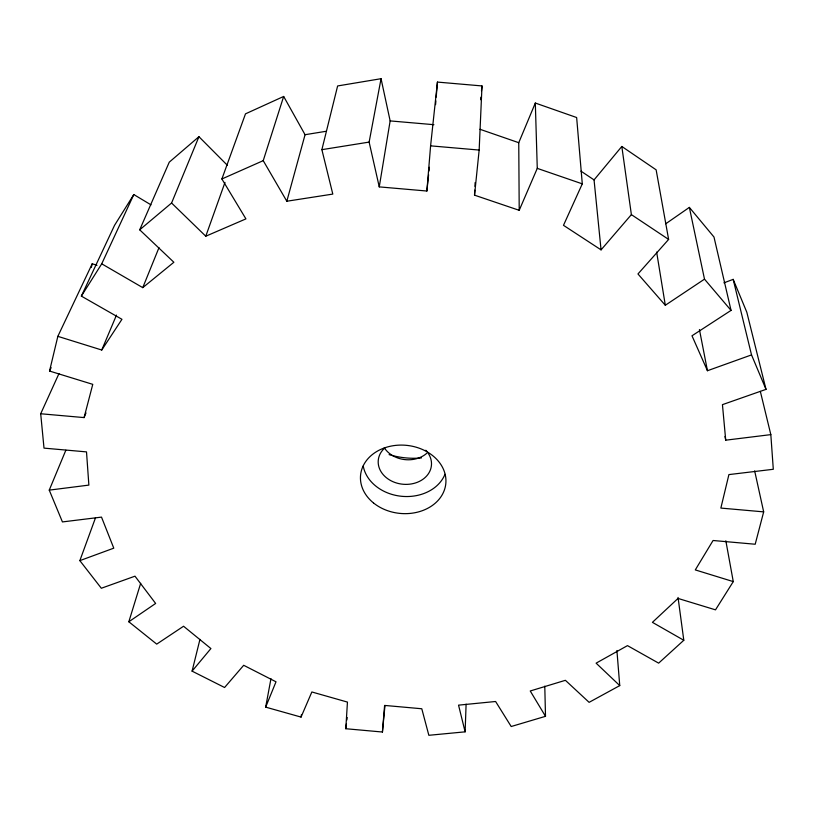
<?xml version="1.0" encoding="UTF-8"?>
<svg xmlns="http://www.w3.org/2000/svg" width="814" height="814" viewBox="0 0 814 814"><rect width="100%" height="100%" fill="white"/><g stroke="black" fill="none" stroke-linecap="round" stroke-linejoin="round"><path stroke-width="1.22" d="M270.97 678.662L265.669 707.132L301.048 717.083L311.854 691.971L347.446 702.085L345.808 728.734L382.427 732.02L384.605 705.423L421.784 708.76L428.846 735.296L465.12 731.837L466.107 704.161M665.74 223.779L689.356 207.397L704.497 279.151L665.313 305.26L637.962 273.962L668.62 239.428L656.135 169.831L621.815 146.459L631.379 214.621L601.058 249.867L563.491 225.325L582.285 183.852L576.648 117.531L535.317 103.042L537.271 168.366L519.21 210.317L474.531 195.167L479.161 150.061L482 85.938L437.444 82.082L430.596 145.848L426.882 191.025L379.253 186.884L369.129 142.094L381.054 78.704L337.627 85.948L321.876 149.664L332.804 194.088L286.823 201.231L263.227 160.653L283.669 96.449L245.492 113.848L221.886 178.978L245.92 218.885L205.779 236.213L171.581 203.012L198.942 136.701L227.442 165.364M474.531 195.167L474.766 190.14M474.949 186.365L475.122 182.59M435.571 104.65L435.887 100.885M436.202 97.12L437.444 82.082M382.427 732.02L384.961 705.718M480.606 99.705L480.86 97.202M481.491 90.944L482 85.938M426.882 191.025L428.602 174.756M428.998 171.001L429.405 167.246M345.808 728.734L346.418 723.738M346.886 719.983L347.191 717.49M301.048 717.083L301.434 714.6M379.253 186.884L390.15 120.91L381.054 78.704M265.669 707.132L276.007 681.796L243.691 665.292L224.583 687.504L192.084 671.143L210.907 648.555L183.557 626.241L156.715 644.118L128.826 621.774L155.637 603.459L134.982 576.18L101.333 588.257L79.853 560.632L113.777 548.168L101.506 517.114L62.434 521.927L49.247 490.13L88.868 485.103L86.508 451.892L44.007 448.127L40.7 413.756L84.076 417.592L92.765 384.35L49.542 371.042L57.845 336.345L92.216 263.777L96.978 265.303M91.331 267.379L92.216 263.777M192.084 671.143L199.959 639.366M754.659 470.889L763.674 511.874L755.199 544.24L713.074 540.496L695.288 569.912L733.272 581.603L715.506 609.849L678.021 598.432L652.421 622.344L683.801 640.272L658.648 663.145L627.482 645.624L596.113 663.156L619.749 685.602L589.112 702.34L565.394 680.311L530.24 690.984L545.502 716.32L511.192 726.515L495.604 701.495L458.547 705.148L465.12 731.837M286.823 201.231L305.057 134.707L283.669 96.449M128.826 621.774L140.669 583.343M205.779 236.213L224.99 182.407M79.853 560.632L95.523 517.755M150.987 204.853L133.801 194.546L101.73 263.817L142.755 287.637L158.984 247.66M84.076 417.592L85.999 412.912M49.247 490.13L65.842 450.234M519.21 210.317L518.752 142.694L535.317 103.042M57.845 336.345L101.75 350.02L116.483 315.11M142.755 287.637L173.87 262.261L139.703 229.823L169.261 162.169L198.942 136.701M40.7 413.756L58.974 373.585M49.542 371.042L51.129 367.623M101.75 350.02L121.947 319.302L81.359 296.113L114.54 225.336L133.801 194.546M81.359 296.113L101.73 263.817M601.058 249.867L594.057 179.904L621.815 146.459M139.703 229.823L171.581 203.012M689.356 207.397L713.98 237.016L731.043 310.399L691.992 335.785L707.447 370.726L751.526 354.904L733.18 279.365L723.911 282.845M221.886 178.978L263.227 160.653M733.18 279.365L746.814 312.23L766.005 389.367L722.445 404.65L725.722 440.181L770.827 434.625L773.3 469.281L728.906 474.593L720.858 508.078L763.674 511.874M305.057 134.707L326.18 131.278M321.876 149.664L369.129 142.094M390.15 120.91L433.913 124.695M430.596 145.848L479.161 150.061M537.271 168.366L582.285 183.852M479.985 129.284L518.752 142.694M631.379 214.621L668.62 239.428M580.942 171.133L594.057 179.904M704.497 279.151L731.043 310.399M751.526 354.904L766.005 389.367M760.337 391.392L770.827 434.625M724.989 436.477L725.722 440.181M699.43 329.548L707.447 370.726M725.834 540.771L733.272 581.603M656.644 252.096L665.313 305.26M678.042 597.456L683.801 640.272M616.91 650.508L619.749 685.602M544.78 686.121L545.502 716.32M425.783 450.244A26.709 21.49 5.7 0 1 422.649 479.487A26.709 21.49 5.7 0 1 386.172 477.553A26.709 21.49 5.7 0 1 384.666 448.066M426.709 453.327A26.109 21.256 5.7 0 1 384.289 447.761M444.973 474.297A42.175 33.944 5.7 0 1 401.434 496.275A42.175 33.944 5.7 0 1 363.227 466.015M421.428 457.936A71.561 59.351 5.7 0 1 389.092 454.619M373.473 502.92A42.827 34.188 5.7 0 0 444.668 489.173A42.827 34.188 5.7 0 0 391.432 446.021A42.827 34.188 5.7 0 0 373.473 502.92"/></g></svg>
